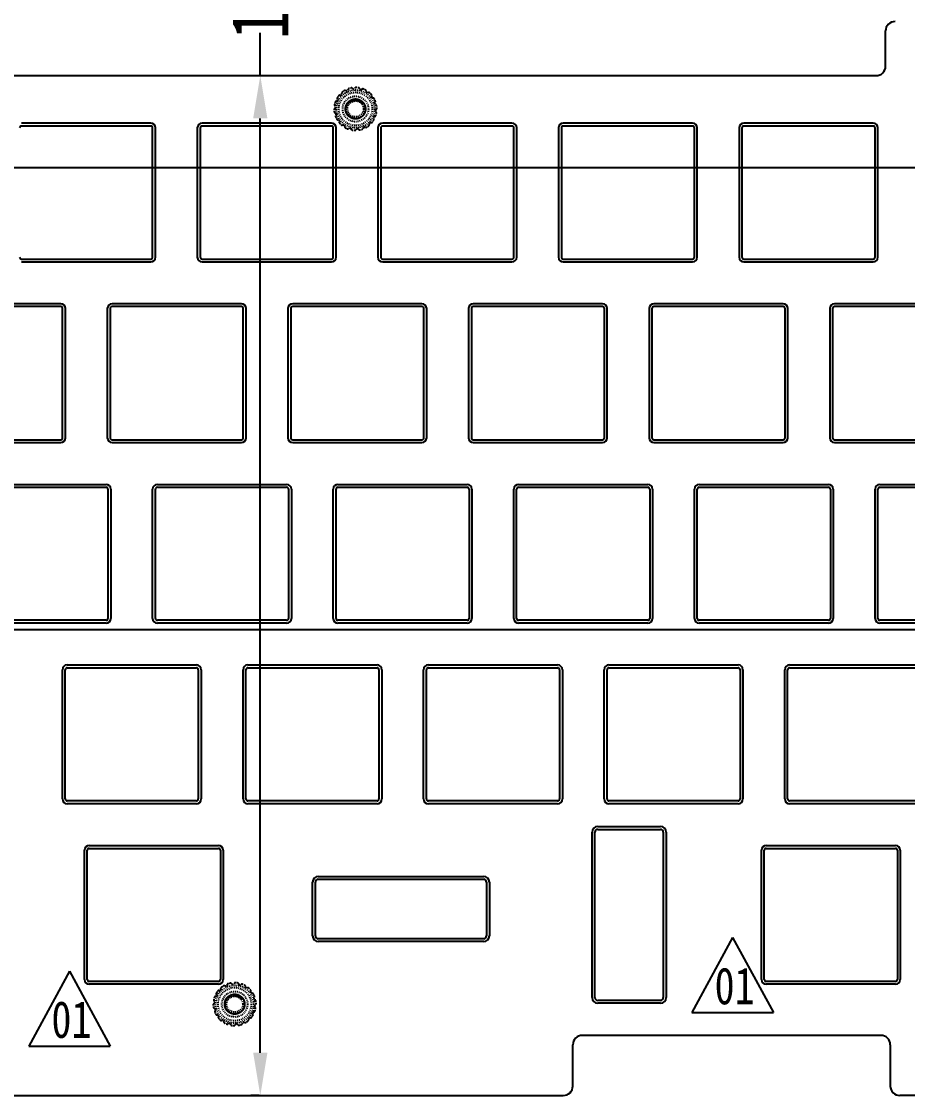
# Model space of a CAD drawing. Header units: inches. Extents: x 1466 to 2567, y -36 to 323.
# Drawn here: x 2305 to 2398.3, y 131.8 to 244.8 of the extents above; entities that cross this region are included whole.
import ezdxf

# ---------------------------------------------------------------- set-up
doc = ezdxf.new("R2010")
doc.units = ezdxf.units.IN
doc.header["$LTSCALE"] = 0.909449
doc.header["$MEASUREMENT"] = 0
doc.header["$PDMODE"] = 3
doc.header["$PDSIZE"] = 0.3125
doc.linetypes.add('HIDDEN', pattern=[0.2, 0.1, -0.1])
doc.linetypes.add('PHANTOM', pattern=[0.8, 0.45, -0.05, 0.1, -0.05, 0.1, -0.05])
doc.layers.get('0').update_dxf_attribs({"linetype": 'CONTINUOUS'})
doc.layers.get('Defpoints').update_dxf_attribs({"linetype": 'CONTINUOUS'})
doc.layers.add('DEFAULT_2', color=8, linetype='HIDDEN')
doc.layers.add('DEFAULT_3', color=7, linetype='PHANTOM')
doc.styles.get("Standard").update_dxf_attribs({"font": 'txt', "width": 0.8})
doc.dimstyles.get("Standard").update_dxf_attribs({"dimtxt": 6, "dimasz": 4.5, "dimexe": 1, "dimexo": 1, "dimgap": 0.09, "dimtad": 0, "dimzin": 1, "dimdsep": 46, "dimtxsty": 'STANDARD', "dimcen": 0.09, "dimclrd": 5, "dimclre": 5, "dimclrt": 1, "dimadec": 0, "dimazin": 0, "dimtp": 0.01, "dimtm": 0.01, "dimtfac": 1, "dimtofl": 0, "dimtmove": 0, "dimatfit": 3, "dimfxl": 1, "dimtolj": 1, "dimtzin": 4, "dimarcsym": 0})

# ---------------------------------------------------------------- blocks, each defined once
blk = doc.blocks.new('*D17')
at = {"layer": 'DEFAULT_3', "color": 3, "linetype": 'ByBlock', "lineweight": -2}
for p, q in [((2186.57, 229.67), (2186.57, 230.36)), ((2186.57, 229.36), (2182.07, 229.36)), ((2470.98, 229.36), (2191.07, 229.36)), ((2475.48, 228.42), (2475.48, 228.36))]:
    blk.add_line(p, q, dxfattribs=at)
at = {"layer": 'DEFAULT_3', "color": 3, "linetype": 'ByBlock'}
for points in [[(2191.07, 230.11), (2191.07, 228.61), (2186.57, 229.36)], [(2470.98, 230.11), (2470.98, 228.61), (2475.48, 229.36)]]:
    blk.add_solid(points, dxfattribs=at)
at = {"layer": 'Defpoints', "color": 0, "linetype": 'ByBlock'}
for p in [(2475.48, 229.42), (2186.57, 228.67), (2475.48, 229.36)]:
    blk.add_point(p, dxfattribs=at)
at = {"layer": 'DEFAULT_3', "color": 3, "linetype": 'ByBlock', "insert": (2163.98, 229.36), "char_height": 6, "attachment_point": 5}
blk.add_mtext('\\A1;288.91%%P0.1', dxfattribs=at)
blk = doc.blocks.new('*D18')
at = {"layer": 'DEFAULT_3', "color": 3, "linetype": 'ByBlock', "lineweight": -2}
for p, q in [((2183.57, 187.77), (2183.57, 179.76)), ((2478.48, 187.77), (2478.48, 179.76)), ((2183.57, 180.76), (2179.07, 180.76)), ((2473.98, 180.76), (2188.07, 180.76))]:
    blk.add_line(p, q, dxfattribs=at)
at = {"layer": 'DEFAULT_3', "color": 3, "linetype": 'ByBlock'}
for points in [[(2188.07, 181.51), (2188.07, 180.01), (2183.57, 180.76)], [(2473.98, 181.51), (2473.98, 180.01), (2478.48, 180.76)]]:
    blk.add_solid(points, dxfattribs=at)
at = {"layer": 'Defpoints', "color": 0, "linetype": 'ByBlock'}
for p in [(2183.57, 188.77), (2478.48, 188.77), (2478.48, 180.76)]:
    blk.add_point(p, dxfattribs=at)
at = {"layer": 'DEFAULT_3', "color": 3, "linetype": 'ByBlock', "insert": (2160.98, 180.76), "char_height": 6, "attachment_point": 5}
blk.add_mtext('\\A1;294.91%%P0.1', dxfattribs=at)
blk = doc.blocks.new('*D20')
at = {"layer": 'DEFAULT_3', "color": 3, "linetype": 'ByBlock', "lineweight": -2}
for p, q in [((2330.16, 239.07), (2330.16, 243.57)), ((2338.93, 239.07), (2329.16, 239.07)), ((2330.16, 136.27), (2330.16, 234.57)), ((2330.04, 131.77), (2329.16, 131.77))]:
    blk.add_line(p, q, dxfattribs=at)
at = {"layer": 'DEFAULT_3', "color": 3, "linetype": 'ByBlock'}
for points in [[(2329.41, 234.57), (2330.91, 234.57), (2330.16, 239.07)], [(2329.41, 136.27), (2330.91, 136.27), (2330.16, 131.77)]]:
    blk.add_solid(points, dxfattribs=at)
at = {"layer": 'Defpoints', "color": 0, "linetype": 'ByBlock'}
for p in [(2330.16, 239.07), (2339.93, 239.07), (2331.04, 131.77)]:
    blk.add_point(p, dxfattribs=at)
at = {"layer": 'DEFAULT_3', "color": 3, "linetype": 'ByBlock', "insert": (2330.16, 260.86), "char_height": 6, "attachment_point": 5, "rotation": 90}
blk.add_mtext('\\A1;107.30%%P0.1', dxfattribs=at)

msp = doc.modelspace()

# ---------------------------------------------------------------- linework, layer by layer
at = {"color": 7, "linetype": 'Continuous'}
for p, q in [((2395.942, 240.072), (2395.942, 243.772)), ((2284.922, 239.072), (2394.942, 239.072)), ((2318.637, 234.072), (2305.037, 234.072)), ((2337.637, 234.072), (2324.037, 234.072)), ((2356.637, 234.072), (2343.037, 234.072)), ((2375.637, 234.072), (2362.037, 234.072)), ((2394.637, 234.072), (2381.037, 234.072)), ((2318.637, 233.772), (2305.037, 233.772)), ((2318.837, 219.972), (2318.837, 233.572)), ((2319.137, 219.972), (2319.137, 233.572)), ((2323.537, 233.572), (2323.537, 219.972)), ((2323.837, 233.572), (2323.837, 219.972)), ((2337.637, 233.772), (2324.037, 233.772)), ((2337.837, 219.972), (2337.837, 233.572)), ((2338.137, 219.972), (2338.137, 233.572)), ((2342.537, 233.572), (2342.537, 219.972)), ((2342.837, 233.572), (2342.837, 219.972)), ((2356.637, 233.772), (2343.037, 233.772)), ((2356.837, 219.972), (2356.837, 233.572)), ((2357.137, 219.972), (2357.137, 233.572)), ((2361.537, 233.572), (2361.537, 219.972)), ((2361.837, 233.572), (2361.837, 219.972)), ((2375.637, 233.772), (2362.037, 233.772)), ((2375.837, 219.972), (2375.837, 233.572)), ((2376.137, 219.972), (2376.137, 233.572)), ((2380.537, 233.572), (2380.537, 219.972)), ((2380.837, 233.572), (2380.837, 219.972)), ((2394.637, 233.772), (2381.037, 233.772)), ((2394.837, 219.972), (2394.837, 233.572)), ((2395.137, 219.972), (2395.137, 233.572)), ((2305.037, 219.772), (2318.637, 219.772)), ((2305.037, 219.472), (2318.637, 219.472)), ((2324.037, 219.772), (2337.637, 219.772)), ((2324.037, 219.472), (2337.637, 219.472)), ((2343.037, 219.772), (2356.637, 219.772)), ((2343.037, 219.472), (2356.637, 219.472)), ((2362.037, 219.772), (2375.637, 219.772)), ((2362.037, 219.472), (2375.637, 219.472)), ((2381.037, 219.772), (2394.637, 219.772)), ((2381.037, 219.472), (2394.637, 219.472)), ((2309.167, 215.072), (2295.567, 215.072)), ((2309.167, 214.772), (2295.567, 214.772)), ((2328.167, 215.072), (2314.567, 215.072)), ((2328.167, 214.772), (2314.567, 214.772)), ((2347.167, 215.072), (2333.567, 215.072)), ((2347.167, 214.772), (2333.567, 214.772)), ((2366.167, 215.072), (2352.567, 215.072)), ((2366.167, 214.772), (2352.567, 214.772)), ((2385.167, 215.072), (2371.567, 215.072)), ((2385.167, 214.772), (2371.567, 214.772)), ((2404.167, 215.072), (2390.567, 215.072)), ((2404.167, 214.772), (2390.567, 214.772)), ((2309.367, 200.972), (2309.367, 214.572)), ((2309.667, 200.972), (2309.667, 214.572)), ((2314.067, 214.572), (2314.067, 200.972)), ((2314.367, 214.572), (2314.367, 200.972)), ((2328.367, 200.972), (2328.367, 214.572)), ((2328.667, 200.972), (2328.667, 214.572)), ((2333.067, 214.572), (2333.067, 200.972)), ((2333.367, 214.572), (2333.367, 200.972)), ((2347.367, 200.972), (2347.367, 214.572)), ((2347.667, 200.972), (2347.667, 214.572)), ((2352.067, 214.572), (2352.067, 200.972)), ((2352.367, 214.572), (2352.367, 200.972)), ((2366.367, 200.972), (2366.367, 214.572)), ((2366.667, 200.972), (2366.667, 214.572)), ((2371.067, 214.572), (2371.067, 200.972)), ((2371.367, 214.572), (2371.367, 200.972)), ((2385.367, 200.972), (2385.367, 214.572)), ((2385.667, 200.972), (2385.667, 214.572)), ((2390.067, 214.572), (2390.067, 200.972)), ((2390.367, 214.572), (2390.367, 200.972)), ((2295.567, 200.772), (2309.167, 200.772)), ((2295.567, 200.472), (2309.167, 200.472)), ((2314.567, 200.772), (2328.167, 200.772)), ((2314.567, 200.472), (2328.167, 200.472)), ((2333.567, 200.772), (2347.167, 200.772)), ((2333.567, 200.472), (2347.167, 200.472)), ((2352.567, 200.772), (2366.167, 200.772)), ((2352.567, 200.472), (2366.167, 200.472)), ((2371.567, 200.772), (2385.167, 200.772)), ((2371.567, 200.472), (2385.167, 200.472)), ((2390.567, 200.772), (2404.167, 200.772)), ((2390.567, 200.472), (2404.167, 200.472)), ((2300.332, 196.072), (2313.932, 196.072)), ((2300.332, 195.772), (2313.932, 195.772)), ((2314.132, 195.572), (2314.132, 181.972)), ((2314.432, 195.572), (2314.432, 181.972)), ((2318.832, 181.972), (2318.832, 195.572)), ((2319.132, 181.972), (2319.132, 195.572)), ((2319.332, 196.072), (2332.932, 196.072)), ((2319.332, 195.772), (2332.932, 195.772)), ((2333.132, 195.572), (2333.132, 181.972)), ((2333.432, 195.572), (2333.432, 181.972)), ((2337.832, 181.972), (2337.832, 195.572)), ((2338.132, 181.972), (2338.132, 195.572)), ((2338.332, 196.072), (2351.932, 196.072)), ((2338.332, 195.772), (2351.932, 195.772)), ((2352.132, 195.572), (2352.132, 181.972)), ((2352.432, 195.572), (2352.432, 181.972)), ((2356.832, 181.972), (2356.832, 195.572)), ((2357.132, 181.972), (2357.132, 195.572)), ((2357.332, 196.072), (2370.932, 196.072)), ((2357.332, 195.772), (2370.932, 195.772)), ((2371.132, 195.572), (2371.132, 181.972)), ((2371.432, 195.572), (2371.432, 181.972)), ((2375.832, 181.972), (2375.832, 195.572)), ((2376.132, 181.972), (2376.132, 195.572)), ((2376.332, 196.072), (2389.932, 196.072)), ((2376.332, 195.772), (2389.932, 195.772)), ((2390.132, 195.572), (2390.132, 181.972)), ((2390.432, 195.572), (2390.432, 181.972)), ((2394.832, 181.972), (2394.832, 195.572)), ((2395.132, 181.972), (2395.132, 195.572)), ((2395.332, 196.072), (2408.932, 196.072)), ((2395.332, 195.772), (2408.932, 195.772)), ((2313.932, 181.772), (2300.332, 181.772)), ((2313.932, 181.472), (2300.332, 181.472)), ((2332.932, 181.772), (2319.332, 181.772)), ((2332.932, 181.472), (2319.332, 181.472)), ((2351.932, 181.772), (2338.332, 181.772)), ((2351.932, 181.472), (2338.332, 181.472)), ((2370.932, 181.772), (2357.332, 181.772)), ((2370.932, 181.472), (2357.332, 181.472)), ((2389.932, 181.772), (2376.332, 181.772)), ((2389.932, 181.472), (2376.332, 181.472)), ((2408.932, 181.772), (2395.332, 181.772)), ((2408.932, 181.472), (2395.332, 181.472)), ((2309.342, 162.972), (2309.342, 176.572)), ((2309.642, 162.972), (2309.642, 176.572)), ((2309.842, 177.072), (2323.442, 177.072)), ((2309.842, 176.772), (2323.442, 176.772)), ((2323.642, 176.572), (2323.642, 162.972)), ((2323.942, 176.572), (2323.942, 162.972)), ((2328.342, 162.972), (2328.342, 176.572)), ((2328.642, 162.972), (2328.642, 176.572)), ((2328.842, 177.072), (2342.442, 177.072)), ((2328.842, 176.772), (2342.442, 176.772)), ((2342.642, 176.572), (2342.642, 162.972)), ((2342.942, 176.572), (2342.942, 162.972)), ((2347.342, 162.972), (2347.342, 176.572)), ((2347.642, 162.972), (2347.642, 176.572)), ((2347.842, 177.072), (2361.442, 177.072)), ((2347.842, 176.772), (2361.442, 176.772)), ((2361.642, 176.572), (2361.642, 162.972)), ((2361.942, 176.572), (2361.942, 162.972)), ((2366.342, 162.972), (2366.342, 176.572)), ((2366.642, 162.972), (2366.642, 176.572)), ((2366.842, 177.072), (2380.442, 177.072)), ((2366.842, 176.772), (2380.442, 176.772)), ((2380.642, 176.572), (2380.642, 162.972)), ((2380.942, 176.572), (2380.942, 162.972)), ((2385.342, 162.972), (2385.342, 176.572)), ((2385.642, 162.972), (2385.642, 176.572)), ((2385.842, 177.072), (2399.442, 177.072)), ((2385.842, 176.772), (2399.442, 176.772)), ((2323.442, 162.772), (2309.842, 162.772)), ((2342.442, 162.772), (2328.842, 162.772)), ((2361.442, 162.772), (2347.842, 162.772)), ((2380.442, 162.772), (2366.842, 162.772)), ((2399.442, 162.772), (2385.842, 162.772)), ((2323.442, 162.472), (2309.842, 162.472)), ((2342.442, 162.472), (2328.842, 162.472)), ((2361.442, 162.472), (2347.842, 162.472)), ((2380.442, 162.472), (2366.842, 162.472)), ((2399.442, 162.472), (2385.842, 162.472)), ((2365.062, 142.072), (2365.062, 159.472)), ((2365.362, 142.072), (2365.362, 159.472)), ((2365.662, 160.072), (2372.262, 160.072)), ((2365.662, 159.772), (2372.262, 159.772)), ((2372.562, 159.472), (2372.562, 142.072)), ((2372.862, 159.472), (2372.862, 142.072)), ((2311.662, 143.972), (2311.662, 157.572)), ((2311.962, 143.972), (2311.962, 157.572)), ((2312.162, 158.072), (2325.762, 158.072)), ((2312.162, 157.772), (2325.762, 157.772)), ((2325.962, 157.572), (2325.962, 143.972)), ((2326.262, 157.572), (2326.262, 143.972)), ((2382.887, 143.972), (2382.887, 157.572)), ((2383.187, 143.972), (2383.187, 157.572)), ((2383.387, 158.072), (2396.987, 158.072)), ((2383.387, 157.772), (2396.987, 157.772)), ((2397.187, 157.572), (2397.187, 143.972)), ((2397.487, 157.572), (2397.487, 143.972)), ((2336.262, 154.822), (2353.662, 154.822)), ((2335.662, 148.572), (2335.662, 154.222)), ((2335.962, 148.572), (2335.962, 154.222)), ((2336.262, 154.522), (2353.662, 154.522)), ((2353.962, 154.222), (2353.962, 148.572)), ((2354.262, 154.222), (2354.262, 148.572)), ((2353.662, 148.272), (2336.262, 148.272)), ((2353.662, 147.972), (2336.262, 147.972)), ((2325.762, 143.772), (2312.162, 143.772)), ((2396.987, 143.772), (2383.387, 143.772)), ((2325.762, 143.472), (2312.162, 143.472)), ((2396.987, 143.472), (2383.387, 143.472)), ((2372.262, 141.772), (2365.662, 141.772)), ((2372.262, 141.472), (2365.662, 141.472)), ((2395.442, 138.102), (2364.039, 138.102)), ((2363.039, 132.772), (2363.039, 137.102)), ((2396.442, 137.102), (2396.442, 132.772)), ((2300.039, 131.772), (2362.039, 131.772)), ((2459.442, 131.772), (2397.442, 131.772))]:
    msp.add_line(p, q, dxfattribs=at)
at = {"color": 2}
for p, q in [((2379.856, 148.392), (2375.562, 140.501)), ((2379.856, 148.392), (2384.15, 140.501)), ((2310.088, 144.858), (2305.794, 136.966)), ((2310.088, 144.858), (2314.382, 136.966)), ((2375.562, 140.501), (2384.15, 140.501)), ((2305.794, 136.966), (2314.382, 136.966))]:
    msp.add_line(p, q, dxfattribs=at)
at = {"color": 7, "linetype": 'Continuous'}
for centre, radius, start, end in [((2396.942, 243.772), 1, 90, 180), ((2394.942, 240.072), 1, 270, 0), ((2318.637, 233.572), 0.5, 0, 90), ((2324.037, 233.572), 0.5, 90, 180), ((2337.637, 233.572), 0.5, 0, 90), ((2343.037, 233.572), 0.5, 90, 180), ((2356.637, 233.572), 0.5, 0, 90), ((2362.037, 233.572), 0.5, 90, 180), ((2375.637, 233.572), 0.5, 0, 90), ((2381.037, 233.572), 0.5, 90, 180), ((2394.637, 233.572), 0.5, 0, 90), ((2305.037, 233.572), 0.2, 90, 180), ((2318.637, 233.572), 0.2, 0, 90), ((2324.037, 233.572), 0.2, 90, 180), ((2337.637, 233.572), 0.2, 0, 90), ((2343.037, 233.572), 0.2, 90, 180), ((2356.637, 233.572), 0.2, 0, 90), ((2362.037, 233.572), 0.2, 90, 180), ((2375.637, 233.572), 0.2, 0, 90), ((2381.037, 233.572), 0.2, 90, 180), ((2394.637, 233.572), 0.2, 0, 90), ((2305.037, 219.972), 0.2, 180, 270), ((2318.637, 219.972), 0.5, 270, 0), ((2318.637, 219.972), 0.2, 270, 0), ((2324.037, 219.972), 0.5, 180, 270), ((2324.037, 219.972), 0.2, 180, 270), ((2337.637, 219.972), 0.5, 270, 0), ((2337.637, 219.972), 0.2, 270, 0), ((2343.037, 219.972), 0.5, 180, 270), ((2343.037, 219.972), 0.2, 180, 270), ((2356.637, 219.972), 0.5, 270, 360), ((2356.637, 219.972), 0.2, 270, 0), ((2362.037, 219.972), 0.5, 180, 270), ((2362.037, 219.972), 0.2, 180, 270), ((2375.637, 219.972), 0.5, 270, 0), ((2375.637, 219.972), 0.2, 270, 0), ((2381.037, 219.972), 0.5, 180, 270), ((2381.037, 219.972), 0.2, 180, 270), ((2394.637, 219.972), 0.5, 270, 0), ((2394.637, 219.972), 0.2, 270, 0), ((2309.167, 214.572), 0.5, 0, 90), ((2309.167, 214.572), 0.2, 0, 90), ((2314.567, 214.572), 0.5, 90, 180), ((2314.567, 214.572), 0.2, 90, 180), ((2328.167, 214.572), 0.5, 0, 90), ((2328.167, 214.572), 0.2, 0, 90), ((2333.567, 214.572), 0.5, 90, 180), ((2333.567, 214.572), 0.2, 90, 180), ((2347.167, 214.572), 0.5, 0, 90), ((2347.167, 214.572), 0.2, 0, 90), ((2352.567, 214.572), 0.5, 90, 180), ((2352.567, 214.572), 0.2, 90, 180), ((2366.167, 214.572), 0.5, 0, 90), ((2366.167, 214.572), 0.2, 0, 90), ((2371.567, 214.572), 0.5, 90, 180), ((2371.567, 214.572), 0.2, 90, 180), ((2385.167, 214.572), 0.5, 0, 90), ((2385.167, 214.572), 0.2, 0, 90), ((2390.567, 214.572), 0.5, 90, 180), ((2390.567, 214.572), 0.2, 90, 180), ((2309.167, 200.972), 0.5, 270, 360), ((2309.167, 200.972), 0.2, 270, 0), ((2314.567, 200.972), 0.5, 180, 270), ((2314.567, 200.972), 0.2, 180, 270), ((2328.167, 200.972), 0.5, 270, 0), ((2328.167, 200.972), 0.2, 270, 0), ((2333.567, 200.972), 0.5, 180, 270), ((2333.567, 200.972), 0.2, 180, 270), ((2347.167, 200.972), 0.5, 270, 0), ((2347.167, 200.972), 0.2, 270, 0), ((2352.567, 200.972), 0.5, 180, 270), ((2352.567, 200.972), 0.2, 180, 270), ((2366.167, 200.972), 0.5, 270, 360), ((2366.167, 200.972), 0.2, 270, 0), ((2371.567, 200.972), 0.5, 180, 270), ((2371.567, 200.972), 0.2, 180, 270), ((2385.167, 200.972), 0.5, 270, 0), ((2385.167, 200.972), 0.2, 270, 0), ((2390.567, 200.972), 0.5, 180, 270), ((2390.567, 200.972), 0.2, 180, 270), ((2313.932, 195.572), 0.5, 0, 90), ((2313.932, 195.572), 0.2, 0, 90), ((2319.332, 195.572), 0.5, 90, 180), ((2319.332, 195.572), 0.2, 90, 180), ((2332.932, 195.572), 0.5, 0, 90), ((2332.932, 195.572), 0.2, 0, 90), ((2338.332, 195.572), 0.5, 90, 180), ((2338.332, 195.572), 0.2, 90, 180), ((2351.932, 195.572), 0.5, 0, 90), ((2351.932, 195.572), 0.2, 0, 90), ((2357.332, 195.572), 0.5, 90, 180), ((2357.332, 195.572), 0.2, 90, 180), ((2370.932, 195.572), 0.5, 0, 90), ((2370.932, 195.572), 0.2, 0, 90), ((2376.332, 195.572), 0.5, 90, 180), ((2376.332, 195.572), 0.2, 90, 180), ((2389.932, 195.572), 0.5, 0, 90), ((2389.932, 195.572), 0.2, 0, 90), ((2395.332, 195.572), 0.5, 90, 180), ((2395.332, 195.572), 0.2, 90, 180), ((2313.932, 181.972), 0.5, 270, 360), ((2313.932, 181.972), 0.2, 270, 0), ((2319.332, 181.972), 0.5, 180, 270), ((2319.332, 181.972), 0.2, 180, 270), ((2332.932, 181.972), 0.5, 270, 0), ((2332.932, 181.972), 0.2, 270, 0), ((2338.332, 181.972), 0.5, 180, 270), ((2338.332, 181.972), 0.2, 180, 270), ((2351.932, 181.972), 0.5, 270, 0), ((2351.932, 181.972), 0.2, 270, 0), ((2357.332, 181.972), 0.5, 180, 270), ((2357.332, 181.972), 0.2, 180, 270), ((2370.932, 181.972), 0.5, 270, 360), ((2370.932, 181.972), 0.2, 270, 0), ((2376.332, 181.972), 0.5, 180, 270), ((2376.332, 181.972), 0.2, 180, 270), ((2389.932, 181.972), 0.5, 270, 0), ((2389.932, 181.972), 0.2, 270, 0), ((2395.332, 181.972), 0.5, 180, 270), ((2395.332, 181.972), 0.2, 180, 270), ((2309.842, 176.572), 0.5, 90, 180), ((2309.842, 176.572), 0.2, 90, 180), ((2323.442, 176.572), 0.5, 0, 90), ((2323.442, 176.572), 0.2, 0, 90), ((2328.842, 176.572), 0.5, 90, 180), ((2328.842, 176.572), 0.2, 90, 180), ((2342.442, 176.572), 0.5, 0, 90), ((2342.442, 176.572), 0.2, 0, 90), ((2347.842, 176.572), 0.5, 90, 180), ((2347.842, 176.572), 0.2, 90, 180), ((2361.442, 176.572), 0.5, 0, 90), ((2361.442, 176.572), 0.2, 0, 90), ((2366.842, 176.572), 0.5, 90, 180), ((2366.842, 176.572), 0.2, 90, 180), ((2380.442, 176.572), 0.5, 0, 90), ((2380.442, 176.572), 0.2, 0, 90), ((2385.842, 176.572), 0.5, 90, 180), ((2385.842, 176.572), 0.2, 90, 180), ((2309.842, 162.972), 0.5, 180, 270), ((2309.842, 162.972), 0.2, 180, 270), ((2323.442, 162.972), 0.5, 270, 0), ((2323.442, 162.972), 0.2, 270, 0), ((2328.842, 162.972), 0.5, 180, 270), ((2328.842, 162.972), 0.2, 180, 270), ((2342.442, 162.972), 0.5, 270, 360), ((2342.442, 162.972), 0.2, 270, 0), ((2347.842, 162.972), 0.5, 180, 270), ((2347.842, 162.972), 0.2, 180, 270), ((2361.442, 162.972), 0.5, 270, 0), ((2361.442, 162.972), 0.2, 270, 0), ((2366.842, 162.972), 0.5, 180, 270), ((2366.842, 162.972), 0.2, 180, 270), ((2380.442, 162.972), 0.5, 270, 360), ((2380.442, 162.972), 0.2, 270, 0), ((2385.842, 162.972), 0.5, 180, 270), ((2385.842, 162.972), 0.2, 180, 270), ((2365.662, 159.472), 0.6, 90, 180), ((2365.662, 159.472), 0.3, 90, 180), ((2372.262, 159.472), 0.6, 0, 90), ((2372.262, 159.472), 0.3, 0, 90), ((2312.162, 157.572), 0.5, 90, 180), ((2312.162, 157.572), 0.2, 90, 180), ((2325.762, 157.572), 0.5, 0, 90), ((2325.762, 157.572), 0.2, 0, 90), ((2383.387, 157.572), 0.5, 90, 180), ((2383.387, 157.572), 0.2, 90, 180), ((2396.987, 157.572), 0.5, 0, 90), ((2396.987, 157.572), 0.2, 0, 90), ((2336.262, 154.222), 0.6, 90, 180), ((2353.662, 154.222), 0.6, 0, 90), ((2336.262, 154.222), 0.3, 90, 180), ((2353.662, 154.222), 0.3, 0, 90), ((2336.262, 148.572), 0.6, 180, 270), ((2336.262, 148.572), 0.3, 180, 270), ((2353.662, 148.572), 0.6, 270, 0), ((2353.662, 148.572), 0.3, 270, 0), ((2312.162, 143.972), 0.5, 180, 270), ((2312.162, 143.972), 0.2, 180, 270), ((2325.762, 143.972), 0.5, 270, 0), ((2325.762, 143.972), 0.2, 270, 0), ((2383.387, 143.972), 0.5, 180, 270), ((2383.387, 143.972), 0.2, 180, 270), ((2396.987, 143.972), 0.5, 270, 0), ((2396.987, 143.972), 0.2, 270, 0), ((2365.662, 142.072), 0.6, 180, 270), ((2365.662, 142.072), 0.3, 180, 270), ((2372.262, 142.072), 0.6, 270, 0), ((2372.262, 142.072), 0.3, 270, 0), ((2364.039, 137.102), 1, 90, 180), ((2395.442, 137.102), 1, 0, 90), ((2362.039, 132.772), 1, 270, 0), ((2397.442, 132.772), 1, 180, 270)]:
    msp.add_arc(centre, radius, start, end, dxfattribs=at)
at = {"layer": 'DEFAULT_2', "color": 8, "linetype": 'HIDDEN'}
for p, q in [((2339.218, 237.463), (2339.088, 237.508)), ((2339.391, 237.643), (2339.345, 237.522)), ((2339.923, 237.676), (2339.816, 237.764)), ((2340.146, 237.787), (2340.062, 237.689)), ((2340.657, 237.636), (2340.587, 237.755)), ((2340.906, 237.664), (2340.792, 237.6)), ((2341.334, 237.348), (2341.309, 237.483)), ((2338.227, 236.404), (2338.099, 236.356)), ((2338.244, 236.653), (2338.287, 236.531)), ((2338.5, 237.019), (2338.63, 237.021)), ((2338.728, 237.12), (2338.73, 237.249)), ((2340.177, 236.422), (2340.177, 236.62)), ((2341.577, 237.288), (2341.449, 237.267)), ((2341.872, 236.845), (2341.894, 236.98)), ((2342.08, 236.706), (2341.952, 236.73)), ((2342.205, 236.188), (2342.272, 236.308)), ((2338.061, 235.687), (2337.956, 235.598)), ((2337.99, 235.927), (2338.073, 235.827)), ((2338.113, 235.092), (2338.001, 235.158)), ((2342.353, 235.987), (2342.241, 236.053)), ((2342.281, 235.318), (2342.363, 235.218)), ((2342.293, 235.457), (2342.397, 235.547)), ((2338.149, 234.957), (2338.081, 234.837)), ((2338.402, 234.415), (2338.274, 234.439)), ((2338.482, 234.3), (2338.459, 234.165)), ((2341.625, 234.025), (2341.624, 233.895)), ((2341.854, 234.126), (2341.724, 234.124)), ((2342.067, 234.614), (2342.11, 234.491)), ((2342.126, 234.741), (2342.255, 234.789)), ((2338.905, 233.877), (2338.776, 233.856)), ((2339.019, 233.797), (2339.045, 233.662)), ((2339.561, 233.544), (2339.448, 233.481)), ((2339.696, 233.508), (2339.766, 233.39)), ((2340.292, 233.456), (2340.207, 233.358)), ((2340.431, 233.468), (2340.537, 233.381)), ((2341.009, 233.623), (2340.963, 233.502)), ((2341.135, 233.682), (2341.265, 233.637)), ((2327.21, 143.486), (2327.103, 143.574)), ((2327.434, 143.597), (2327.349, 143.499)), ((2327.945, 143.446), (2327.874, 143.565)), ((2325.531, 142.463), (2325.574, 142.341)), ((2325.787, 142.829), (2325.917, 142.831)), ((2326.015, 142.93), (2326.017, 143.059)), ((2326.505, 143.273), (2326.376, 143.318)), ((2326.678, 143.453), (2326.632, 143.332)), ((2327.464, 142.232), (2327.464, 142.43)), ((2328.193, 143.474), (2328.08, 143.41)), ((2328.622, 143.158), (2328.596, 143.293)), ((2328.864, 143.098), (2328.736, 143.077)), ((2329.159, 142.655), (2329.181, 142.79)), ((2329.367, 142.516), (2329.239, 142.54)), ((2325.348, 141.497), (2325.243, 141.408)), ((2325.278, 141.737), (2325.36, 141.637)), ((2325.515, 142.214), (2325.386, 142.166)), ((2329.492, 141.998), (2329.559, 142.118)), ((2329.64, 141.797), (2329.528, 141.863)), ((2329.58, 141.267), (2329.684, 141.357)), ((2325.4, 140.902), (2325.288, 140.968)), ((2325.436, 140.767), (2325.369, 140.647)), ((2325.689, 140.225), (2325.561, 140.249)), ((2329.354, 140.424), (2329.397, 140.301)), ((2329.413, 140.551), (2329.542, 140.599)), ((2329.568, 141.128), (2329.65, 141.028)), ((2325.769, 140.11), (2325.747, 139.975)), ((2326.192, 139.687), (2326.064, 139.666)), ((2326.306, 139.607), (2326.332, 139.472)), ((2326.848, 139.354), (2326.735, 139.291)), ((2326.983, 139.318), (2327.053, 139.2)), ((2327.579, 139.266), (2327.494, 139.168)), ((2327.718, 139.278), (2327.824, 139.191)), ((2328.296, 139.433), (2328.25, 139.312)), ((2328.422, 139.492), (2328.552, 139.447)), ((2328.912, 139.835), (2328.911, 139.705)), ((2329.141, 139.936), (2329.011, 139.934))]:
    msp.add_line(p, q, dxfattribs=at)
for centre, radius in [((2340.177, 235.572), 2), ((2340.177, 235.572), 1.75), ((2340.177, 235.572), 1.35), ((2340.177, 235.572), 0.85), ((2327.464, 141.382), 2), ((2327.464, 141.382), 1.75), ((2327.464, 141.382), 1.35), ((2327.464, 141.382), 0.85)]:
    msp.add_circle(centre, radius, dxfattribs=at)
for centre, radius, start, end in [((2338.83, 237.248), 0.1, 128.78772, 179.31073), ((2340.177, 235.572), 2.25, 121.21228, 128.78772), ((2339.063, 237.411), 0.1, 70.68927, 121.21228), ((2339.251, 237.557), 0.1, 250.68927, 339.31073), ((2339.484, 237.608), 0.1, 108.78772, 159.31073), ((2340.177, 235.572), 2.25, 101.21228, 108.78772), ((2339.759, 237.681), 0.1, 50.68927, 101.21228), ((2339.986, 237.754), 0.1, 230.68927, 319.31073), ((2340.222, 237.722), 0.1, 88.78772, 139.31073), ((2340.177, 235.572), 2.25, 81.21228, 88.78772), ((2340.505, 237.697), 0.1, 30.68927, 81.21228), ((2340.743, 237.688), 0.1, 210.68927, 299.31073), ((2340.955, 237.577), 0.1, 68.78772, 119.31073), ((2340.177, 235.572), 2.25, 61.21228, 68.78772), ((2341.212, 237.457), 0.1, 10.68927, 61.21228), ((2341.433, 237.366), 0.1, 190.68927, 279.31073), ((2340.177, 235.572), 2.25, 161.21228, 168.78772), ((2338.141, 236.265), 0.1, 110.68927, 161.21228), ((2338.192, 236.498), 0.1, 290.68927, 19.31073), ((2338.338, 236.687), 0.1, 148.78772, 199.31073), ((2340.177, 235.572), 2.25, 141.21228, 148.78772), ((2338.501, 236.919), 0.1, 90.68927, 141.21228), ((2338.628, 237.121), 0.1, 270.68927, 359.31073), ((2341.593, 237.19), 0.1, 48.78772, 99.31073), ((2340.177, 235.572), 2.25, 41.21228, 48.78772), ((2341.794, 236.989), 0.1, 350.68927, 41.21228), ((2341.97, 236.828), 0.1, 170.68927, 259.31073), ((2342.061, 236.608), 0.1, 28.78772, 79.31073), ((2340.177, 235.572), 2.25, 21.21228, 28.78772), ((2342.292, 236.139), 0.1, 150.68927, 239.31073), ((2342.181, 236.35), 0.1, 330.68927, 21.21228), ((2338.027, 235.527), 0.1, 130.68927, 181.21228), ((2340.177, 235.572), 2.25, 181.21228, 188.78772), ((2338.052, 235.244), 0.1, 188.78772, 239.31073), ((2338.068, 235.99), 0.1, 168.78772, 219.31073), ((2337.995, 235.763), 0.1, 310.68927, 39.31073), ((2338.062, 235.006), 0.1, 330.68927, 59.31073), ((2342.358, 235.382), 0.1, 130.68927, 219.31073), ((2340.177, 235.572), 2.25, 341.21228, 348.78772), ((2342.302, 235.901), 0.1, 8.78772, 59.31073), ((2342.286, 235.154), 0.1, 348.78772, 39.31073), ((2342.326, 235.618), 0.1, 310.68927, 1.21228), ((2340.177, 235.572), 2.25, 1.21228, 8.78772), ((2338.172, 234.794), 0.1, 150.68927, 201.21228), ((2340.177, 235.572), 2.25, 201.21228, 208.78772), ((2338.292, 234.537), 0.1, 208.78772, 259.31073), ((2338.383, 234.316), 0.1, 350.68927, 79.31073), ((2338.559, 234.156), 0.1, 170.68927, 221.21228), ((2340.177, 235.572), 2.25, 221.21228, 228.78772), ((2341.725, 234.024), 0.1, 90.68927, 179.31073), ((2341.853, 234.226), 0.1, 270.68927, 321.21228), ((2340.177, 235.572), 2.25, 321.21228, 328.78772), ((2342.161, 234.647), 0.1, 110.68927, 199.31073), ((2342.016, 234.458), 0.1, 328.78772, 19.31073), ((2342.212, 234.88), 0.1, 290.68927, 341.21228), ((2338.76, 233.955), 0.1, 228.78772, 279.31073), ((2338.921, 233.779), 0.1, 10.68927, 99.31073), ((2339.141, 233.688), 0.1, 190.68927, 241.21228), ((2340.177, 235.572), 2.25, 241.21228, 248.78772), ((2339.399, 233.568), 0.1, 248.78772, 299.31073), ((2339.61, 233.457), 0.1, 30.68927, 119.31073), ((2339.848, 233.448), 0.1, 210.68927, 261.21228), ((2340.177, 235.572), 2.25, 261.21228, 268.78772), ((2340.131, 233.423), 0.1, 268.78772, 319.31073), ((2340.368, 233.391), 0.1, 50.68927, 139.31073), ((2340.595, 233.463), 0.1, 230.68927, 281.21228), ((2340.177, 235.572), 2.25, 281.21228, 288.78772), ((2340.869, 233.537), 0.1, 288.78772, 339.31073), ((2341.102, 233.588), 0.1, 70.68927, 159.31073), ((2341.291, 233.734), 0.1, 250.68927, 301.21228), ((2340.177, 235.572), 2.25, 301.21228, 308.78772), ((2341.524, 233.897), 0.1, 308.78772, 359.31073), ((2326.771, 143.418), 0.1, 108.78772, 159.31073), ((2327.464, 141.382), 2.25, 101.21228, 108.78772), ((2327.046, 143.491), 0.1, 50.68927, 101.21228), ((2327.509, 143.532), 0.1, 88.78772, 139.31073), ((2327.464, 141.382), 2.25, 81.21228, 88.78772), ((2327.792, 143.507), 0.1, 30.68927, 81.21228), ((2325.625, 142.497), 0.1, 148.78772, 199.31073), ((2327.464, 141.382), 2.25, 141.21228, 148.78772), ((2325.788, 142.729), 0.1, 90.68927, 141.21228), ((2325.915, 142.931), 0.1, 270.68927, 359.31073), ((2326.117, 143.058), 0.1, 128.78772, 179.31073), ((2327.464, 141.382), 2.25, 121.21228, 128.78772), ((2326.35, 143.221), 0.1, 70.68927, 121.21228), ((2326.538, 143.367), 0.1, 250.68927, 339.31073), ((2327.273, 143.564), 0.1, 230.68927, 319.31073), ((2328.031, 143.498), 0.1, 210.68927, 299.31073), ((2328.242, 143.387), 0.1, 68.78772, 119.31073), ((2327.464, 141.382), 2.25, 61.21228, 68.78772), ((2328.499, 143.267), 0.1, 10.68927, 61.21228), ((2328.72, 143.176), 0.1, 190.68927, 279.31073), ((2328.88, 143), 0.1, 48.78772, 99.31073), ((2327.464, 141.382), 2.25, 41.21228, 48.78772), ((2329.081, 142.799), 0.1, 350.68927, 41.21228), ((2329.258, 142.638), 0.1, 170.68927, 259.31073), ((2329.348, 142.418), 0.1, 28.78772, 79.31073), ((2327.464, 141.382), 2.25, 21.21228, 28.78772), ((2325.314, 141.337), 0.1, 130.68927, 181.21228), ((2327.464, 141.382), 2.25, 181.21228, 188.78772), ((2325.355, 141.8), 0.1, 168.78772, 219.31073), ((2327.464, 141.382), 2.25, 161.21228, 168.78772), ((2325.428, 142.075), 0.1, 110.68927, 161.21228), ((2325.282, 141.573), 0.1, 310.68927, 39.31073), ((2325.479, 142.308), 0.1, 290.68927, 19.31073), ((2329.579, 141.949), 0.1, 150.68927, 239.31073), ((2329.645, 141.192), 0.1, 130.68927, 219.31073), ((2329.468, 142.16), 0.1, 330.68927, 21.21228), ((2329.589, 141.711), 0.1, 8.78772, 59.31073), ((2329.613, 141.428), 0.1, 310.68927, 1.21228), ((2327.464, 141.382), 2.25, 1.21228, 8.78772), ((2325.339, 141.054), 0.1, 188.78772, 239.31073), ((2325.46, 140.604), 0.1, 150.68927, 201.21228), ((2327.464, 141.382), 2.25, 201.21228, 208.78772), ((2325.349, 140.816), 0.1, 330.68927, 59.31073), ((2325.58, 140.347), 0.1, 208.78772, 259.31073), ((2325.67, 140.126), 0.1, 350.68927, 79.31073), ((2327.464, 141.382), 2.25, 321.21228, 328.78772), ((2329.448, 140.457), 0.1, 110.68927, 199.31073), ((2329.303, 140.268), 0.1, 328.78772, 19.31073), ((2329.499, 140.69), 0.1, 290.68927, 341.21228), ((2327.464, 141.382), 2.25, 341.21228, 348.78772), ((2329.573, 140.964), 0.1, 348.78772, 39.31073), ((2325.846, 139.966), 0.1, 170.68927, 221.21228), ((2327.464, 141.382), 2.25, 221.21228, 228.78772), ((2326.047, 139.765), 0.1, 228.78772, 279.31073), ((2326.208, 139.589), 0.1, 10.68927, 99.31073), ((2326.429, 139.498), 0.1, 190.68927, 241.21228), ((2327.464, 141.382), 2.25, 241.21228, 248.78772), ((2326.686, 139.378), 0.1, 248.78772, 299.31073), ((2326.897, 139.267), 0.1, 30.68927, 119.31073), ((2327.135, 139.258), 0.1, 210.68927, 261.21228), ((2327.464, 141.382), 2.25, 261.21228, 268.78772), ((2327.418, 139.233), 0.1, 268.78772, 319.31073), ((2327.655, 139.201), 0.1, 50.68927, 139.31073), ((2327.882, 139.273), 0.1, 230.68927, 281.21228), ((2327.464, 141.382), 2.25, 281.21228, 288.78772), ((2328.156, 139.347), 0.1, 288.78772, 339.31073), ((2328.389, 139.398), 0.1, 70.68927, 159.31073), ((2328.578, 139.544), 0.1, 250.68927, 301.21228), ((2327.464, 141.382), 2.25, 301.21228, 308.78772), ((2328.811, 139.707), 0.1, 308.78772, 359.31073), ((2329.012, 139.834), 0.1, 90.68927, 179.31073), ((2329.14, 140.036), 0.1, 270.68927, 321.21228)]:
    msp.add_arc(centre, radius, start, end, dxfattribs=at)
for points, knots in [([(2340.177, 236.62), (2340.273, 236.62), (2340.466, 236.593), (2340.732, 236.476), (2340.957, 236.291), (2341.123, 236.051), (2341.218, 235.776), (2341.234, 235.485), (2341.171, 235.2), (2341.031, 234.945), (2340.829, 234.735), (2340.576, 234.59), (2340.34, 234.53), (2340.148, 234.522), (2339.956, 234.541), (2339.77, 234.598), (2339.602, 234.692), (2339.487, 234.78), (2339.385, 234.882), (2339.297, 234.997), (2339.226, 235.124), (2339.174, 235.258), (2339.141, 235.399), (2339.126, 235.543), (2339.132, 235.688), (2339.158, 235.83), (2339.203, 235.967), (2339.267, 236.097), (2339.347, 236.218), (2339.444, 236.325), (2339.554, 236.419), (2339.676, 236.496), (2339.808, 236.556), (2339.992, 236.611), (2340.187, 236.627), (2340.378, 236.604), (2340.564, 236.554), (2340.738, 236.466), (2340.888, 236.346), (2341.021, 236.206), (2341.148, 235.999), (2341.228, 235.719), (2341.227, 235.427), (2341.124, 235.055), (2340.806, 234.667), (2340.33, 234.505), (2339.946, 234.537), (2339.672, 234.639), (2339.438, 234.812), (2339.288, 235.003), (2339.203, 235.176), (2339.144, 235.359), (2339.122, 235.553), (2339.14, 235.745), (2339.185, 235.932), (2339.268, 236.108), (2339.384, 236.262), (2339.486, 236.364), (2339.601, 236.451), (2339.727, 236.522), (2339.862, 236.575), (2340.003, 236.609), (2340.147, 236.623), (2340.291, 236.617), (2340.434, 236.591), (2340.571, 236.546), (2340.701, 236.483), (2340.821, 236.402), (2340.929, 236.306), (2341.023, 236.196), (2341.1, 236.073), (2341.16, 235.942), (2341.202, 235.803), (2341.231, 235.613), (2341.218, 235.37), (2341.124, 235.094), (2340.958, 234.855), (2340.733, 234.669), (2340.466, 234.552), (2340.178, 234.511), (2339.889, 234.552), (2339.622, 234.668), (2339.397, 234.853), (2339.23, 235.092), (2339.136, 235.368), (2339.119, 235.659), (2339.162, 235.849), (2339.195, 235.938)], [0, 0, 0, 0, 0.0156207, 0.0312417, 0.0468618, 0.0624828, 0.0781031, 0.0937235, 0.1093442, 0.1249647, 0.1405859, 0.1562066, 0.1718275, 0.1796564, 0.187485, 0.2031064, 0.2109353, 0.2187644, 0.2265933, 0.2344223, 0.2422506, 0.2500798, 0.2579085, 0.2657376, 0.273566, 0.2813951, 0.2892239, 0.2970531, 0.304882, 0.3127109, 0.3205401, 0.328369, 0.3361983, 0.3440269, 0.3596489, 0.3674779, 0.3753061, 0.3909275, 0.3987563, 0.4065849, 0.422206, 0.4378259, 0.4534474, 0.4690682, 0.5000189, 0.5309693, 0.5465897, 0.5622108, 0.5778305, 0.5934519, 0.6012804, 0.6091092, 0.6247304, 0.6325586, 0.6403878, 0.6560103, 0.6638391, 0.6716685, 0.6794976, 0.6873268, 0.6951557, 0.7029845, 0.7108136, 0.7186426, 0.7264716, 0.7343, 0.7421292, 0.7499578, 0.7577868, 0.765615, 0.7734441, 0.7812731, 0.7891022, 0.7969311, 0.8125525, 0.8281721, 0.8437932, 0.8594143, 0.8750359, 0.8906567, 0.9062774, 0.9218976, 0.9375176, 0.9531382, 0.968758, 0.9843791, 1, 1, 1, 1]), ([(2339.491, 234.781), (2339.418, 234.844), (2339.29, 234.99), (2339.186, 235.21), (2339.141, 235.397), (2339.121, 235.588), (2339.148, 235.83), (2339.256, 236.101), (2339.435, 236.331), (2339.669, 236.504), (2339.942, 236.606), (2340.232, 236.632), (2340.518, 236.576), (2340.779, 236.446), (2340.994, 236.249), (2341.122, 236.042), (2341.187, 235.861), (2341.217, 235.72), (2341.227, 235.575), (2341.218, 235.431), (2341.189, 235.289), (2341.124, 235.108), (2341.023, 234.942), (2340.891, 234.801), (2340.778, 234.711), (2340.654, 234.636), (2340.521, 234.579), (2340.381, 234.541), (2340.238, 234.523), (2340.093, 234.525), (2339.95, 234.546), (2339.811, 234.587), (2339.636, 234.666), (2339.478, 234.782), (2339.349, 234.924), (2339.241, 235.084), (2339.168, 235.264), (2339.132, 235.454), (2339.124, 235.646), (2339.164, 235.886), (2339.266, 236.106), (2339.382, 236.26), (2339.518, 236.397), (2339.721, 236.531), (2339.999, 236.618), (2340.29, 236.628), (2340.573, 236.556), (2340.826, 236.412), (2340.996, 236.238), (2341.099, 236.075), (2341.18, 235.901), (2341.233, 235.663), (2341.221, 235.421), (2341.172, 235.234), (2341.097, 235.057), (2340.987, 234.896), (2340.848, 234.763), (2340.691, 234.651), (2340.513, 234.572), (2340.325, 234.532), (2340.18, 234.522), (2340.036, 234.531), (2339.894, 234.56), (2339.758, 234.608), (2339.629, 234.675), (2339.512, 234.759), (2339.406, 234.858), (2339.315, 234.971), (2339.216, 235.136), (2339.152, 235.32), (2339.128, 235.511), (2339.129, 235.656), (2339.151, 235.799), (2339.191, 235.937), (2339.251, 236.069), (2339.353, 236.232), (2339.489, 236.372), (2339.648, 236.481), (2339.821, 236.566), (2340.056, 236.626), (2340.348, 236.62), (2340.626, 236.533), (2340.871, 236.375), (2341.062, 236.156), (2341.188, 235.893), (2341.237, 235.606), (2341.211, 235.364), (2341.152, 235.18), (2341.068, 235.007), (2340.92, 234.815), (2340.763, 234.699), (2340.679, 234.653)], [0, 0, 0, 0, 0.0156096, 0.031221, 0.0390447, 0.0468683, 0.0624787, 0.0780888, 0.0936992, 0.1093098, 0.1249201, 0.1405311, 0.156141, 0.1717516, 0.1873612, 0.2029723, 0.210796, 0.2186198, 0.2264437, 0.2342675, 0.242091, 0.2499147, 0.2655261, 0.2733497, 0.2811733, 0.2889973, 0.2968212, 0.3046448, 0.3124685, 0.3202923, 0.3281163, 0.33594, 0.3437638, 0.3593756, 0.3671993, 0.3750228, 0.390634, 0.3984577, 0.4062812, 0.4218922, 0.437502, 0.4453257, 0.4531497, 0.4687598, 0.4843705, 0.499981, 0.5155915, 0.5312022, 0.5468126, 0.5546364, 0.5624603, 0.57807, 0.5936809, 0.6015045, 0.6093282, 0.6249393, 0.632763, 0.6405865, 0.6561984, 0.6640219, 0.6718457, 0.6796696, 0.6874935, 0.6953171, 0.7031409, 0.7109647, 0.7187886, 0.7266122, 0.7344359, 0.7500473, 0.7578711, 0.7656947, 0.7735183, 0.7813423, 0.7891661, 0.7969897, 0.8126009, 0.8204246, 0.8282482, 0.8438586, 0.8594686, 0.8750795, 0.8906898, 0.9063003, 0.9219107, 0.937521, 0.9531313, 0.9609552, 0.9687788, 0.9843901, 1, 1, 1, 1]), ([(2339.195, 235.938), (2339.229, 236.028), (2339.321, 236.2), (2339.524, 236.408), (2339.776, 236.555), (2340.059, 236.626), (2340.35, 236.619), (2340.628, 236.532), (2340.873, 236.374), (2341.064, 236.154), (2341.189, 235.891), (2341.237, 235.603), (2341.211, 235.361), (2341.151, 235.178), (2341.066, 235.005), (2340.947, 234.851), (2340.8, 234.726), (2340.678, 234.649), (2340.547, 234.589), (2340.408, 234.547), (2340.265, 234.525), (2340.121, 234.523), (2339.977, 234.541), (2339.837, 234.578), (2339.704, 234.634), (2339.579, 234.708), (2339.466, 234.798), (2339.367, 234.903), (2339.282, 235.021), (2339.215, 235.149), (2339.166, 235.285), (2339.136, 235.426), (2339.126, 235.571), (2339.139, 235.763), (2339.192, 235.95), (2339.28, 236.121), (2339.392, 236.278), (2339.536, 236.41), (2339.701, 236.509), (2339.878, 236.584), (2340.116, 236.631), (2340.407, 236.608), (2340.68, 236.506), (2340.992, 236.279), (2341.245, 235.845), (2341.231, 235.343), (2341.066, 234.994), (2340.875, 234.773), (2340.631, 234.614), (2340.399, 234.541), (2340.208, 234.522), (2340.015, 234.53), (2339.826, 234.577), (2339.653, 234.661), (2339.493, 234.769), (2339.357, 234.908), (2339.253, 235.07), (2339.193, 235.202), (2339.152, 235.34), (2339.13, 235.483), (2339.127, 235.628), (2339.145, 235.772), (2339.182, 235.911), (2339.238, 236.045), (2339.312, 236.169), (2339.402, 236.282), (2339.507, 236.382), (2339.625, 236.466), (2339.752, 236.534), (2339.889, 236.583), (2340.03, 236.613), (2340.174, 236.623), (2340.319, 236.614), (2340.507, 236.575), (2340.73, 236.477), (2340.956, 236.293), (2341.122, 236.053), (2341.218, 235.778), (2341.234, 235.487), (2341.172, 235.203), (2341.033, 234.946), (2340.831, 234.736), (2340.578, 234.591), (2340.296, 234.518), (2340.005, 234.526), (2339.726, 234.612), (2339.563, 234.718), (2339.491, 234.781)], [0, 0, 0, 0, 0.0156206, 0.0312417, 0.0468618, 0.0624828, 0.0781032, 0.0937235, 0.1093442, 0.1249647, 0.140586, 0.1562066, 0.1718275, 0.1796564, 0.187485, 0.2031065, 0.2109353, 0.2187644, 0.2265933, 0.2344223, 0.2422506, 0.2500798, 0.2579085, 0.2657376, 0.2735661, 0.2813951, 0.289224, 0.2970531, 0.304882, 0.3127109, 0.3205401, 0.3283691, 0.3361983, 0.3440269, 0.359649, 0.367478, 0.3753061, 0.3909275, 0.3987563, 0.4065849, 0.4222061, 0.437826, 0.4534474, 0.4690682, 0.500019, 0.5309693, 0.5465897, 0.5622108, 0.5778305, 0.5934519, 0.6012804, 0.6091092, 0.6247304, 0.6325587, 0.6403878, 0.6560103, 0.6638391, 0.6716686, 0.6794976, 0.6873268, 0.6951557, 0.7029845, 0.7108136, 0.7186426, 0.7264716, 0.7343, 0.7421292, 0.7499578, 0.7577868, 0.765615, 0.7734441, 0.7812731, 0.7891022, 0.7969312, 0.8125525, 0.8281721, 0.8437932, 0.8594143, 0.8750359, 0.8906567, 0.9062774, 0.9218976, 0.9375176, 0.9531382, 0.968758, 0.9843791, 1, 1, 1, 1]), ([(2340.679, 234.653), (2340.597, 234.612), (2340.422, 234.552), (2340.146, 234.533), (2339.919, 234.58), (2339.751, 234.652), (2339.593, 234.746), (2339.423, 234.903), (2339.302, 235.1), (2339.241, 235.272), (2339.205, 235.452), (2339.206, 235.637), (2339.247, 235.816), (2339.297, 235.944), (2339.364, 236.064), (2339.448, 236.173), (2339.547, 236.269), (2339.66, 236.349), (2339.782, 236.411), (2339.913, 236.455), (2340.048, 236.479), (2340.186, 236.482), (2340.322, 236.465), (2340.455, 236.427), (2340.58, 236.369), (2340.732, 236.267), (2340.827, 236.165), (2340.878, 236.089)], [0, 0, 0, 0, 0.0624553, 0.1248968, 0.1873396, 0.218634, 0.2499241, 0.3123536, 0.3747813, 0.4060674, 0.4373525, 0.4997669, 0.5310491, 0.5623321, 0.5936153, 0.6248968, 0.6561756, 0.6874524, 0.7187309, 0.7500095, 0.7812895, 0.8125666, 0.8438407, 0.8751133, 0.9063832, 0.9376526, 1, 1, 1, 1]), ([(2340.878, 236.089), (2340.838, 236.14), (2340.747, 236.234), (2340.582, 236.34), (2340.398, 236.406), (2340.268, 236.422), (2340.203, 236.422)], [0, 0, 0, 0, 0.2500181, 0.5000116, 0.7499864, 1, 1, 1, 1]), ([(2327.464, 142.43), (2327.56, 142.43), (2327.753, 142.403), (2328.019, 142.286), (2328.245, 142.101), (2328.41, 141.861), (2328.505, 141.586), (2328.521, 141.295), (2328.458, 141.01), (2328.318, 140.755), (2328.116, 140.545), (2327.863, 140.4), (2327.628, 140.34), (2327.435, 140.332), (2327.244, 140.351), (2327.057, 140.408), (2326.889, 140.502), (2326.774, 140.59), (2326.672, 140.692), (2326.584, 140.807), (2326.514, 140.934), (2326.461, 141.068), (2326.428, 141.209), (2326.413, 141.353), (2326.419, 141.498), (2326.445, 141.64), (2326.49, 141.777), (2326.554, 141.907), (2326.634, 142.028), (2326.731, 142.135), (2326.841, 142.229), (2326.963, 142.306), (2327.095, 142.366), (2327.28, 142.421), (2327.474, 142.437), (2327.665, 142.414), (2327.851, 142.364), (2328.025, 142.276), (2328.175, 142.156), (2328.308, 142.016), (2328.435, 141.809), (2328.515, 141.529), (2328.514, 141.237), (2328.411, 140.865), (2328.093, 140.477), (2327.617, 140.315), (2327.233, 140.347), (2326.959, 140.449), (2326.725, 140.622), (2326.575, 140.813), (2326.49, 140.986), (2326.431, 141.169), (2326.409, 141.363), (2326.427, 141.555), (2326.472, 141.742), (2326.555, 141.918), (2326.671, 142.072), (2326.773, 142.174), (2326.889, 142.261), (2327.015, 142.332), (2327.149, 142.385), (2327.29, 142.419), (2327.434, 142.433), (2327.579, 142.427), (2327.721, 142.401), (2327.858, 142.356), (2327.988, 142.293), (2328.108, 142.212), (2328.217, 142.116), (2328.31, 142.006), (2328.387, 141.883), (2328.447, 141.752), (2328.489, 141.613), (2328.518, 141.423), (2328.505, 141.18), (2328.411, 140.904), (2328.245, 140.665), (2328.021, 140.479), (2327.754, 140.362), (2327.465, 140.321), (2327.176, 140.362), (2326.909, 140.478), (2326.685, 140.663), (2326.518, 140.902), (2326.423, 141.178), (2326.406, 141.469), (2326.449, 141.659), (2326.483, 141.748)], [0, 0, 0, 0, 0.0156207, 0.0312417, 0.0468618, 0.0624828, 0.0781031, 0.0937235, 0.1093442, 0.1249647, 0.1405859, 0.1562066, 0.1718275, 0.1796564, 0.187485, 0.2031064, 0.2109353, 0.2187644, 0.2265933, 0.2344223, 0.2422506, 0.2500798, 0.2579085, 0.2657376, 0.273566, 0.2813951, 0.2892239, 0.2970531, 0.304882, 0.3127109, 0.3205401, 0.328369, 0.3361983, 0.3440269, 0.3596489, 0.3674779, 0.3753061, 0.3909275, 0.3987563, 0.4065849, 0.422206, 0.4378259, 0.4534474, 0.4690682, 0.5000189, 0.5309693, 0.5465897, 0.5622108, 0.5778305, 0.5934519, 0.6012804, 0.6091092, 0.6247304, 0.6325586, 0.6403878, 0.6560103, 0.6638391, 0.6716685, 0.6794976, 0.6873268, 0.6951557, 0.7029845, 0.7108136, 0.7186426, 0.7264716, 0.7343, 0.7421292, 0.7499578, 0.7577868, 0.765615, 0.7734441, 0.7812731, 0.7891022, 0.7969311, 0.8125525, 0.8281721, 0.8437932, 0.8594143, 0.8750359, 0.8906567, 0.9062774, 0.9218976, 0.9375176, 0.9531382, 0.968758, 0.9843791, 1, 1, 1, 1]), ([(2326.778, 140.591), (2326.705, 140.654), (2326.577, 140.8), (2326.473, 141.02), (2326.428, 141.207), (2326.409, 141.398), (2326.435, 141.64), (2326.543, 141.911), (2326.722, 142.141), (2326.956, 142.314), (2327.229, 142.416), (2327.52, 142.442), (2327.805, 142.386), (2328.066, 142.256), (2328.281, 142.059), (2328.409, 141.852), (2328.474, 141.671), (2328.504, 141.53), (2328.514, 141.385), (2328.505, 141.241), (2328.476, 141.099), (2328.411, 140.918), (2328.31, 140.752), (2328.178, 140.611), (2328.065, 140.521), (2327.941, 140.446), (2327.808, 140.389), (2327.668, 140.351), (2327.525, 140.333), (2327.38, 140.335), (2327.237, 140.356), (2327.098, 140.397), (2326.923, 140.476), (2326.766, 140.592), (2326.636, 140.734), (2326.529, 140.894), (2326.455, 141.074), (2326.42, 141.264), (2326.411, 141.456), (2326.451, 141.696), (2326.553, 141.916), (2326.67, 142.07), (2326.805, 142.207), (2327.008, 142.341), (2327.286, 142.428), (2327.577, 142.438), (2327.86, 142.366), (2328.113, 142.222), (2328.283, 142.048), (2328.386, 141.885), (2328.467, 141.711), (2328.52, 141.473), (2328.508, 141.231), (2328.459, 141.044), (2328.384, 140.867), (2328.274, 140.706), (2328.135, 140.573), (2327.978, 140.461), (2327.8, 140.382), (2327.612, 140.342), (2327.467, 140.332), (2327.323, 140.341), (2327.181, 140.37), (2327.045, 140.418), (2326.917, 140.485), (2326.799, 140.569), (2326.693, 140.668), (2326.602, 140.781), (2326.503, 140.946), (2326.439, 141.13), (2326.415, 141.321), (2326.416, 141.466), (2326.438, 141.609), (2326.479, 141.747), (2326.538, 141.879), (2326.64, 142.042), (2326.776, 142.182), (2326.935, 142.291), (2327.108, 142.376), (2327.344, 142.436), (2327.635, 142.43), (2327.913, 142.343), (2328.158, 142.185), (2328.35, 141.966), (2328.476, 141.703), (2328.524, 141.416), (2328.498, 141.174), (2328.439, 140.99), (2328.355, 140.817), (2328.207, 140.625), (2328.05, 140.509), (2327.966, 140.463)], [0, 0, 0, 0, 0.0156096, 0.031221, 0.0390447, 0.0468683, 0.0624787, 0.0780888, 0.0936992, 0.1093098, 0.1249201, 0.1405311, 0.156141, 0.1717516, 0.1873612, 0.2029723, 0.210796, 0.2186198, 0.2264437, 0.2342675, 0.242091, 0.2499147, 0.2655261, 0.2733497, 0.2811733, 0.2889973, 0.2968212, 0.3046448, 0.3124685, 0.3202923, 0.3281163, 0.33594, 0.3437638, 0.3593756, 0.3671993, 0.3750228, 0.390634, 0.3984577, 0.4062812, 0.4218922, 0.437502, 0.4453257, 0.4531497, 0.4687598, 0.4843705, 0.499981, 0.5155915, 0.5312022, 0.5468126, 0.5546364, 0.5624603, 0.57807, 0.5936809, 0.6015045, 0.6093282, 0.6249393, 0.632763, 0.6405865, 0.6561984, 0.6640219, 0.6718457, 0.6796696, 0.6874935, 0.6953171, 0.7031409, 0.7109647, 0.7187886, 0.7266122, 0.7344359, 0.7500473, 0.7578711, 0.7656947, 0.7735183, 0.7813423, 0.7891661, 0.7969897, 0.8126009, 0.8204246, 0.8282482, 0.8438586, 0.8594686, 0.8750795, 0.8906898, 0.9063003, 0.9219107, 0.937521, 0.9531313, 0.9609552, 0.9687788, 0.9843901, 1, 1, 1, 1]), ([(2326.482, 141.748), (2326.516, 141.838), (2326.608, 142.01), (2326.811, 142.218), (2327.063, 142.365), (2327.346, 142.436), (2327.637, 142.429), (2327.915, 142.342), (2328.16, 142.184), (2328.351, 141.964), (2328.476, 141.701), (2328.524, 141.413), (2328.498, 141.171), (2328.438, 140.988), (2328.354, 140.815), (2328.234, 140.661), (2328.088, 140.536), (2327.965, 140.459), (2327.834, 140.399), (2327.695, 140.357), (2327.552, 140.335), (2327.408, 140.333), (2327.264, 140.351), (2327.124, 140.388), (2326.991, 140.444), (2326.867, 140.518), (2326.754, 140.608), (2326.654, 140.713), (2326.569, 140.831), (2326.502, 140.959), (2326.453, 141.095), (2326.423, 141.236), (2326.413, 141.381), (2326.426, 141.573), (2326.479, 141.76), (2326.568, 141.931), (2326.679, 142.088), (2326.823, 142.22), (2326.988, 142.319), (2327.165, 142.394), (2327.404, 142.441), (2327.694, 142.418), (2327.967, 142.316), (2328.279, 142.089), (2328.532, 141.655), (2328.518, 141.153), (2328.353, 140.804), (2328.162, 140.583), (2327.918, 140.424), (2327.687, 140.351), (2327.495, 140.332), (2327.303, 140.34), (2327.113, 140.387), (2326.94, 140.471), (2326.781, 140.579), (2326.644, 140.718), (2326.541, 140.88), (2326.481, 141.012), (2326.439, 141.15), (2326.417, 141.293), (2326.414, 141.438), (2326.432, 141.582), (2326.47, 141.721), (2326.525, 141.855), (2326.599, 141.979), (2326.689, 142.092), (2326.794, 142.192), (2326.912, 142.276), (2327.04, 142.344), (2327.176, 142.393), (2327.317, 142.423), (2327.462, 142.433), (2327.606, 142.424), (2327.794, 142.385), (2328.017, 142.287), (2328.243, 142.103), (2328.409, 141.863), (2328.505, 141.588), (2328.521, 141.297), (2328.459, 141.013), (2328.32, 140.756), (2328.118, 140.546), (2327.865, 140.401), (2327.583, 140.328), (2327.292, 140.336), (2327.014, 140.422), (2326.85, 140.528), (2326.778, 140.591)], [0, 0, 0, 0, 0.0156206, 0.0312417, 0.0468618, 0.0624828, 0.0781032, 0.0937235, 0.1093442, 0.1249647, 0.140586, 0.1562066, 0.1718275, 0.1796564, 0.187485, 0.2031065, 0.2109353, 0.2187644, 0.2265933, 0.2344223, 0.2422506, 0.2500798, 0.2579085, 0.2657376, 0.2735661, 0.2813951, 0.289224, 0.2970531, 0.304882, 0.3127109, 0.3205401, 0.3283691, 0.3361983, 0.3440269, 0.359649, 0.367478, 0.3753061, 0.3909275, 0.3987563, 0.4065849, 0.4222061, 0.437826, 0.4534474, 0.4690682, 0.500019, 0.5309693, 0.5465897, 0.5622108, 0.5778305, 0.5934519, 0.6012804, 0.6091092, 0.6247304, 0.6325587, 0.6403878, 0.6560103, 0.6638391, 0.6716686, 0.6794976, 0.6873268, 0.6951557, 0.7029845, 0.7108136, 0.7186426, 0.7264716, 0.7343, 0.7421292, 0.7499578, 0.7577868, 0.765615, 0.7734441, 0.7812731, 0.7891022, 0.7969312, 0.8125525, 0.8281721, 0.8437932, 0.8594143, 0.8750359, 0.8906567, 0.9062774, 0.9218976, 0.9375176, 0.9531382, 0.968758, 0.9843791, 1, 1, 1, 1]), ([(2327.966, 140.463), (2327.884, 140.422), (2327.709, 140.362), (2327.433, 140.343), (2327.206, 140.39), (2327.038, 140.462), (2326.88, 140.556), (2326.711, 140.713), (2326.589, 140.91), (2326.528, 141.082), (2326.492, 141.262), (2326.493, 141.447), (2326.534, 141.626), (2326.584, 141.754), (2326.652, 141.874), (2326.736, 141.983), (2326.835, 142.079), (2326.947, 142.159), (2327.069, 142.221), (2327.2, 142.265), (2327.335, 142.289), (2327.473, 142.292), (2327.61, 142.275), (2327.742, 142.237), (2327.867, 142.179), (2328.019, 142.077), (2328.114, 141.975), (2328.165, 141.899)], [0, 0, 0, 0, 0.0624553, 0.1248968, 0.1873396, 0.218634, 0.2499241, 0.3123536, 0.3747813, 0.4060674, 0.4373525, 0.4997669, 0.5310491, 0.5623321, 0.5936153, 0.6248968, 0.6561756, 0.6874524, 0.7187309, 0.7500095, 0.7812895, 0.8125666, 0.8438407, 0.8751133, 0.9063832, 0.9376526, 1, 1, 1, 1]), ([(2328.165, 141.899), (2328.125, 141.95), (2328.034, 142.044), (2327.869, 142.15), (2327.685, 142.216), (2327.555, 142.232), (2327.49, 142.232)], [0, 0, 0, 0, 0.2500181, 0.5000116, 0.7499864, 1, 1, 1, 1])]:
    msp.add_open_spline(points, degree=3, knots=knots, dxfattribs=at)
for points in [[(2340.82, 236.128), (2340.84, 236.116), (2340.859, 236.103), (2340.878, 236.089)], [(2328.107, 141.938), (2328.127, 141.926), (2328.146, 141.913), (2328.165, 141.899)]]:
    msp.add_open_spline(points, degree=3, dxfattribs=at)

# ---------------------------------------------------------------- texts
at = {"color": 2, "char_height": 3.87513, "width": 15.95601, "attachment_point": 1}
for insert in [(2377.954, 145.247), (2308.186, 141.713)]:
    msp.add_mtext('{\\fSimSun|b0|i0|c134|p2;01}', dxfattribs=dict(at, insert=insert))

# ---------------------------------------------------------------- dimensions: what is measured, and where the dimension line sits
at = {"layer": 'DEFAULT_3', "linetype": 'ByBlock'}
dim = msp.add_linear_dim(base=(2330.163, 239.072), p1=(2331.039, 131.772), p2=(2339.932, 239.072), angle=90, text='<>%%P0.1', dimstyle='STANDARD', override={"dimclrd": 3, "dimclre": 3, "dimclrt": 3, "dimtfillclr": 256}, dxfattribs=at)
dim.commit()
dim.dimension.update_dxf_attribs({"geometry": '*D20', "text_midpoint": (2330.163, 260.862), "dimtype": 160})
for base, p1, p2, picture, middle in [((2475.477, 229.355), (2186.571, 228.672), (2475.477, 229.422), '*D17', (2163.981, 229.355)), ((2478.477, 180.759), (2183.571, 188.772), (2478.477, 188.772), '*D18', (2160.981, 180.759))]:
    dim = msp.add_linear_dim(base=base, p1=p1, p2=p2, text='<>%%P0.1', dimstyle='STANDARD', override={"dimclrd": 3, "dimclre": 3, "dimclrt": 3, "dimtfillclr": 256}, dxfattribs=at)
    dim.commit()
    dim.dimension.update_dxf_attribs({"geometry": picture, "text_midpoint": middle, "dimtype": 160})

doc.saveas('drawing.dxf')
